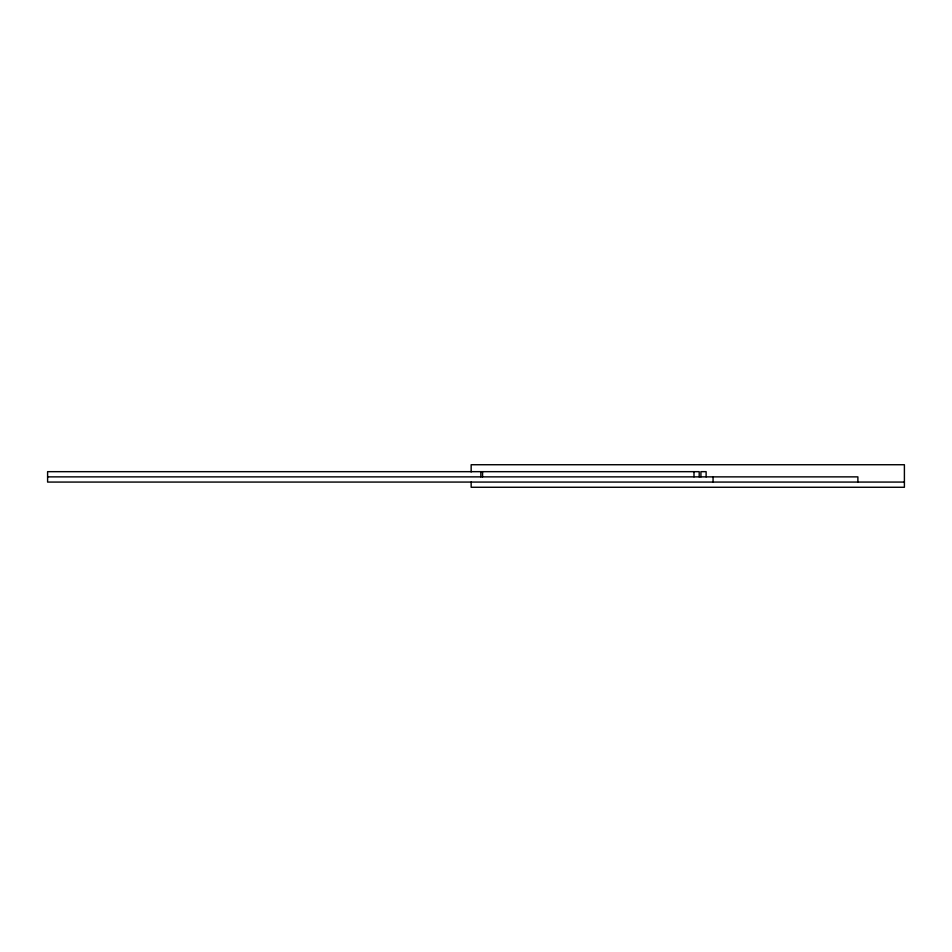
<?xml version="1.0" encoding="UTF-8"?>
<svg xmlns="http://www.w3.org/2000/svg" width="952" height="952" viewBox="0 0 952 952"><rect width="100%" height="100%" fill="white"/><g stroke="black" fill="none" stroke-linecap="round" stroke-linejoin="round"><path stroke-width="1.43" d="M47.6 476.869L857.883 476.869L857.883 482.069M904.4 482.069L47.6 482.069L47.6 471.668L699.196 471.668L699.196 476.869M713.06 476.869L713.06 482.069M706.122 476.869L706.122 471.668L700.922 471.668L700.922 476.869M693.996 471.668L693.996 476.869M482.569 471.668L482.569 476.869M480.843 471.668L480.843 476.869M471.157 471.954L471.157 464.731L904.4 464.731L904.4 487.269L471.157 487.269L471.157 482.069"/></g></svg>
